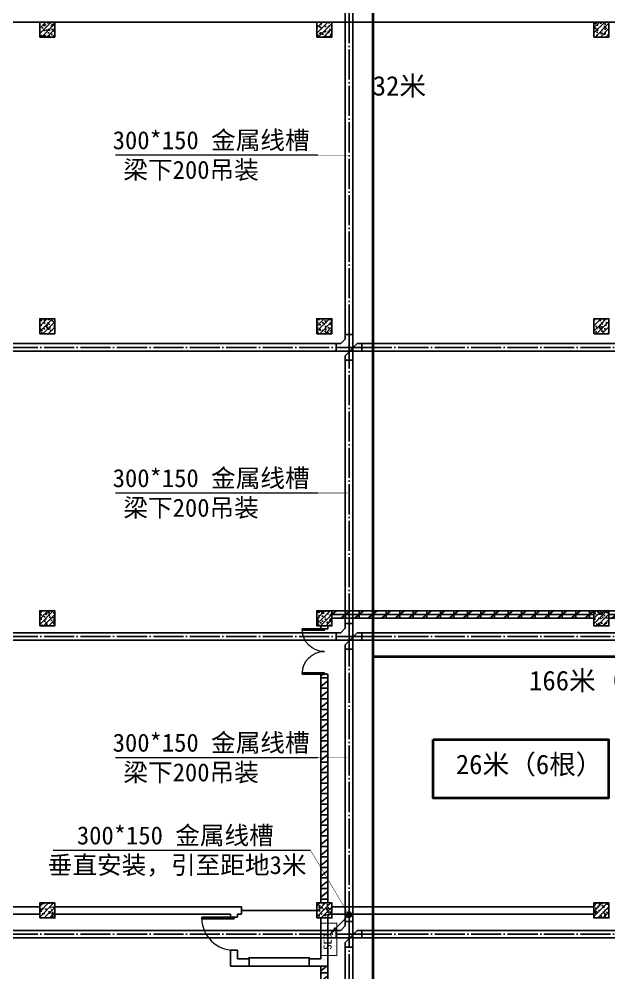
# Model space of a CAD drawing. Header units: millimetres. Extents: x -633009578 to 5705885, y -633235091 to 2571734.
# Drawn here: x 4156032 to 4175619, y 1892125 to 1923800 of the extents above; entities that cross this region are included whole.
import ezdxf

# ---------------------------------------------------------------- set-up
doc = ezdxf.new("R2010")
doc.units = ezdxf.units.MM
doc.header["$LTSCALE"] = 1000
doc.header["$MEASUREMENT"] = 0
for name, pattern in [('DASH', [0.35, 0.25, -0.1]), ('DASHED2', [0.375, 0.25, -0.125]), ('DOTE', [2.4200000000000004, 2, -0.2, 0.02, -0.2])]:
    doc.linetypes.add(name, pattern=pattern)
doc.layers.get('0').update_dxf_attribs({"color": 9})
for name, color, linetype in [('000000000000电气', 7, 'Continuous'), ('A-COLUM(柱)', 255, 'Continuous'), ('A-DOOR(门）', 4, 'Continuous'), ('A-FLOR(看线)', 8, 'Continuous'), ('A-HATH(填充)', 8, 'Continuous'), ('A-WALL(墙)', 255, 'Continuous'), ('电-弱电平面-箭头', 3, 'Continuous'), ('电-桥架', 4, 'Continuous'), ('设备-箱柜', 3, 'Continuous')]:
    doc.layers.add(name, color=color, linetype=linetype)
doc.styles.add('ELEC-DIM', font='simhei.ttf')
doc.styles.add('IDQSTYLE', font='simhei.ttf', dxfattribs={"width": 0.707, "bigfont": 'hztxt.shx'})
doc.styles.add('宋体', font='simhei.ttf')
pattern_1 = [(0, (1628470.737756166, 677977.5160347573), (0, 350), []), (37.875, (1628870.737756166, 677977.5160347573), (-169.61527734408, 218.0766567528281), []), (90, (1628870.737756166, 677977.5160347573), (-450, 2.755455298081545e-14), [])]

# ---------------------------------------------------------------- blocks, each defined once
blk = doc.blocks.new('*X3')
at = {"color": 0, "linetype": 'Continuous'}
for p, q in [((192.587376364835, 446.7215535232801), (193.8713933576327, 448.0055705160779)), ((192.6509968705344, 446.3609099602676), (194.2320369206452, 447.9419500103785)), ((192.6864539319484, 447.2448951591055), (193.3480517218074, 447.9064929489645)), ((192.7889704286661, 446.0746194496875), (194.5183274312254, 447.8039764522467)), ((192.9823694457329, 445.8437543980423), (194.7491924828706, 447.61057743518)), ((193.2275231399996, 445.664644023597), (194.9283028573159, 447.3654237409133)), ((193.5311577474, 445.5440145622856), (195.0489323186273, 447.0617891335129)), ((193.9202347052458, 445.5088274514194), (195.0841194294935, 446.6727121756671)), ((194.6075199946775, 445.7718486721392), (194.8210982087737, 445.9854268862354))]:
    blk.add_line(p, q, dxfattribs=at)
blk = doc.blocks.new('HC001442')
at = {"color": 0, "linetype": 'Continuous'}
blk.add_line((2.614797267597169e-12, -0.0577611932696982), (-3.1054929004722, -3.232738715066034), dxfattribs=at)
blk.add_lwpolyline([(-3.1054929004722, -3.232738715066034, 0.8, 0, 0), (-5.057392361375946, -5.119309791709952, 0, 0, 0)], format="xyseb", dxfattribs=at)
blk.add_circle((0, 0), 0.625, dxfattribs=at)
at = {"color": 0, "linetype": 'Continuous', "xscale": 0.5, "yscale": 0.5, "zscale": 0.5}
blk.add_blockref('*X3', (-96.91845018383279, -223.3780232566237), dxfattribs=at)
at = {"color": 0, "style": 'IDQSTYLE', "width": 0.7}
blk.add_attdef('PSFHATT', (2.62500001, -5.119309791709952), '', height=2.5, dxfattribs=at)
blk = doc.blocks.new('HC001524')
at = {"color": 0, "linetype": 'Continuous', "const_width": 0.3}
blk.add_lwpolyline([(5, 2.5), (-5, 2.5), (-5, -2.5), (5, -2.5)], close=True, dxfattribs=at)
at = {"color": 0, "style": 'IDQSTYLE', "width": 0.7}
for tag, p in [('AF', (-1.5, -1.25)), ('PSFHATT', (7, -2.5))]:
    blk.add_attdef(tag, p, '', height=2.5, dxfattribs=at)
blk = doc.blocks.new('$DorLib2D$00000213')
at = {"color": 0, "linetype": 'DASH', "const_width": 0.02}
blk.add_lwpolyline([(0.5, 3.552713678800501e-15), (-0.5, 3.552713678800501e-15)], dxfattribs=at)
blk = doc.blocks.new('$DorLib2D$00000002')
for p, q in [((-0.5, -5.684341886080802e-17), (-0.5000000000000007, 0.4875)), ((-0.4750000000000007, 0.4875), (-0.5000000000000007, 0.4875)), ((-0.475, -2.842170943040401e-17), (-0.4750000000000007, 0.4875)), ((0.475, -2.842170943040401e-17), (0.4750000000000007, 0.4875)), ((0.4750000000000007, 0.4875), (0.5000000000000007, 0.4875)), ((0.5, -5.684341886080802e-17), (0.5000000000000007, 0.4875)), ((-0.5, -5.684341886080802e-17), (-0.475, -2.842170943040401e-17)), ((0.5, -5.684341886080802e-17), (0.475, -2.842170943040401e-17))]:
    blk.add_line(p, q)
at = {"lineweight": 13}
for centre, start, end in [((-0.4875, -4.263256414560601e-17), 0, 88.53071641864632), ((0.4875, -4.263256414560601e-17), 91.4692835813537, 180)]:
    blk.add_arc(centre, 0.4875, start, end, dxfattribs=at)
blk = doc.blocks.new('$DorLib2D$00000001')
for p, q in [((0.45, 0.9750000000000001), (0.5000000000000002, 0.9750000000000001)), ((0.45, 0), (0.45, 0.9750000000000001)), ((0.5, 0), (0.5, 0.9750000000000001)), ((0.5, 0), (0.45, 0))]:
    blk.add_line(p, q)
at = {"lineweight": 13}
blk.add_arc((0.475, 0), 0.975, 91.4692835813538, 180, dxfattribs=at)
blk = doc.blocks.new('$DorLib2D$00000136')
at = {"color": 0, "linetype": 'DASH'}
blk.add_line((0.5074999999959537, 0.6666666666674388), (-0.507500000003974, 0.666666666667382), dxfattribs=at)
at = {"color": 0, "linetype": 'Continuous'}
blk.add_line((-0.5000000000040377, -0.4999999999982236), (0.4999999999959623, -0.4999999999981668), dxfattribs=at)
blk = doc.blocks.new('_FZH')
h = blk.add_hatch()
h.set_pattern_fill('钢筋混凝土', color=256, scale=0.1, style=0)
h.set_pattern_definition([(45, (0, 0), (-0.1767766952966369, 0.1767766952966369), []), (50, (0, 0), (0.7172601826007535, -0.06275213498259512), [0.07500000000000001, -0.8250000000000001]), (355, (0, 0), (-0.138751333613, 0.7521921337000119), [0.06, -0.66]), (100.4514, (0.05977168000000001, -0.00522934), (0.5785093817140216, 0.6894395420609536), [0.06374019, -0.701142112]), (46.1842, (0, 0.2), (1.067241048625645, -0.1655190143290181), [0.1125, -1.2375]), (96.6356, (0.088936745, 0.186206693), (0.9346627055487033, 0.9741178709004418), [0.095610288, -1.051713]), (351.1842, (0, 0.2), (0.9346619451336272, 0.9741186009253247), [0.09000000000000001, -0.9900000000000001]), (21, (0.1, 0.15), (0.5969070521184617, -0.4026188906653388), [0.07500000000000001, -0.8250000000000001]), (326, (0.1, 0.15), (0.2433153319215824, 0.7251500450468529), [0.06, -0.66]), (71.4514, (0.149742233, 0.116448394), (0.84022262858149, 0.3225304967099524), [0.06374019, -0.701142112]), (37.50000000000001, (0, 0), (0.01215985531729062, 0.3328938538313115), [0, -0.652, 0, -0.67, 0, -0.6625000000000001]), (7.499999999999999, (0, 0), (0.2630695374421486, 0.3944117118823603), [0, -0.382, 0, -0.637, 0, -0.2525]), (-32.5, (-0.223, 0), (0.533822436172409, -0.02255487173437976), [0, -0.25, 0, -0.78, 0, -1.035]), (-42.5, (-0.323, 0), (0.5831861693423862, 0.1001049823323177), [0, -0.325, 0, -0.518, 0, -0.735])])
h.paths.add_polyline_path([(-0.5, -0.5), (0.5, -0.5), (0.5, 0.5), (-0.5, 0.5)])
blk.add_lwpolyline([(-0.5, -0.5), (0.5, -0.5), (0.5, 0.5), (-0.5, 0.5)], close=True)

msp = doc.modelspace()

# ---------------------------------------------------------------- hatches: boundary and pattern name
at = {"layer": 'A-HATH(填充)'}
h = msp.add_hatch(dxfattribs=at)
h.set_pattern_fill('空心砖', color=256, scale=100, style=0)
h.set_pattern_definition(pattern_1)
h.paths.add_polyline_path([(4175119.256591875, 1903909.596922424), (4175119.256591875, 1904149.596922424), (4166419.256591875, 1904149.596922421), (4166419.256591875, 1903909.596922421)])
h = msp.add_hatch(dxfattribs=at)
h.set_pattern_fill('空心砖', color=256, scale=100, style=0)
h.set_pattern_definition(pattern_1)
h.paths.add_polyline_path([(4175619.256591875, 1904149.596922424), (4175619.256591875, 1903909.596922423), (4179469.256592124, 1903909.596922396), (4179469.256592124, 1904149.596922447)])
h = msp.add_hatch(dxfattribs=at)
h.set_pattern_fill('空心砖', color=256, scale=100, style=0)
h.set_pattern_definition(pattern_1)
h.paths.add_polyline_path([(4166289.256591902, 1903649.596922424), (4166049.256591899, 1903649.596922424), (4166049.256591899, 1903549.596922107), (4166289.256591903, 1903549.596922107)])
h = msp.add_hatch(dxfattribs=at)
h.set_pattern_fill('空心砖', color=256, scale=100, style=0)
h.set_pattern_definition(pattern_1)
h.paths.add_polyline_path([(4166049.2565919, 1894449.596922424), (4166289.2565919, 1894449.596922424), (4166289.256591903, 1902049.596922615), (4166049.256591899, 1902049.596922615)])
h = msp.add_hatch(dxfattribs=at)
h.set_pattern_fill('空心砖', color=256, scale=100, style=0)
h.set_pattern_definition(pattern_1)
h.paths.add_polyline_path([(4166049.256591875, 1892349.596922421), (4166049.256591842, 1886349.596922616), (4166289.256591842, 1886349.596922616), (4166289.256591875, 1892349.596922421)])

# ---------------------------------------------------------------- linework, layer by layer
at = {"layer": '000000000000电气', "color": 2, "lineweight": 35}
for p, q in [((4167775.762945001, 1934034.596922801), (4167775.762945001, 1914504.751502629)), ((4167775.762945001, 1914504.751502629), (4167775.762945001, 1877454.309003477)), ((4167775.762945001, 1902628.419042605), (4179517.773851529, 1902628.419042605))]:
    msp.add_line(p, q, dxfattribs=at)
msp.add_lwpolyline([(4169780.438130194, 1899881.290871873), (4175605.187382307, 1899881.290871873), (4175605.187382307, 1897924.886542919), (4169780.438130194, 1897924.886542919)], close=True, dxfattribs=at)
at = {"layer": 'A-FLOR(看线)'}
msp.add_lwpolyline([(4194269.256591875, 1923699.596922424), (4127969.256591875, 1923699.596923012)], dxfattribs=at)
at = {"layer": 'A-WALL(墙)'}
for p, q in [((4166419.256591126, 1904149.596922439), (4175119.256592103, 1904149.596922455)), ((4179469.256592124, 1904149.596922447), (4175619.256591126, 1904149.596922498)), ((4166419.256591126, 1903909.596922433), (4175119.256592103, 1903909.596922417)), ((4175619.256591126, 1903909.596922437), (4179469.256592124, 1903909.596922396)), ((4166049.256592455, 1903649.596922453), (4166049.256591899, 1903549.596922107)), ((4166049.256591899, 1903549.596922107), (4166289.256591903, 1903549.596922107)), ((4166289.256591903, 1903549.596922107), (4166289.25659233, 1903649.596922453)), ((4166289.256591903, 1902049.596922615), (4166049.256591899, 1902049.596922615)), ((4166049.256591899, 1902049.596922615), (4166049.256591889, 1894449.596922453)), ((4166289.256591897, 1894449.596922453), (4166289.256591903, 1902049.596922615)), ((4148019.256592103, 1894319.596922421), (4156719.256592103, 1894319.596922419)), ((4157219.256592103, 1894319.596922484), (4163169.256591875, 1894319.596922424)), ((4163419.256592124, 1894319.59692243), (4163169.256591875, 1894319.596922424)), ((4163419.256592124, 1894079.59692239), (4163419.256592124, 1894319.59692243)), ((4166419.256592103, 1894319.596922465), (4175119.256592103, 1894319.596922432)), ((4148019.256592103, 1894079.596922421), (4156719.256592103, 1894079.596922413)), ((4157219.256592103, 1894079.596922412), (4163049.256591884, 1894079.596922405)), ((4163049.256591884, 1894079.596922405), (4163049.256591836, 1893979.596922107)), ((4163049.256591836, 1893979.596922107), (4163289.25659194, 1893979.596922107)), ((4163289.256591884, 1894079.596922453), (4163419.256592124, 1894079.59692239)), ((4163289.25659194, 1893979.596922107), (4163289.256591884, 1894079.596922453)), ((4166049.256591758, 1893949.596922453), (4166049.256591821, 1892589.596922345)), ((4166289.256591871, 1893949.596922453), (4166289.256591821, 1892349.596922436)), ((4166419.256592103, 1894079.596922378), (4175119.256592103, 1894079.596922444)), ((4163289.25659194, 1892879.596922107), (4163049.256591836, 1892879.596922107)), ((4163049.256591836, 1892879.596922107), (4163049.256591884, 1892349.596922436)), ((4163289.256591884, 1892589.596922345), (4163289.25659194, 1892879.596922107)), ((4163669.256592124, 1892589.596922365), (4163289.256591884, 1892589.596922345)), ((4163669.256592124, 1892349.596922414), (4163669.256592124, 1892589.596922365)), ((4166049.256591821, 1892589.596922345), (4165669.256592124, 1892589.596922365)), ((4165669.256592124, 1892589.596922365), (4165669.256592124, 1892349.596922414)), ((4163049.256591884, 1892349.596922436), (4163669.256592124, 1892349.596922414)), ((4165669.256592124, 1892349.596922414), (4166289.256591821, 1892349.596922436)), ((4166049.256591875, 1892349.596922421), (4166049.256591842, 1886349.596922616)), ((4166289.256591875, 1892349.596922421), (4166049.256591875, 1892349.596922421)), ((4166289.256591842, 1886349.596922616), (4166289.256591875, 1892349.596922421))]:
    msp.add_line(p, q, dxfattribs=at)
at = {"layer": '电-桥架', "color": 5, "linetype": 'DOTE', "ltscale": 0.5}
for p, q in [((4166988.324099667, 1913321.144201459), (4166988.324079345, 1924391.139943802)), ((4166988.324100447, 1912896.144201459), (4166988.324099667, 1913321.144201459)), ((4099992.836891539, 1912896.144201459), (4166563.324100447, 1912896.144201459)), ((4166988.324100447, 1912896.144201459), (4166563.324100447, 1912896.144201459)), ((4166988.324100447, 1912896.144201459), (4166988.324101227, 1912471.144201459)), ((4166988.324100447, 1912896.144201459), (4167413.324100447, 1912896.144201459)), ((4167413.324100447, 1912896.144201459), (4194120.761965068, 1912896.144201459)), ((4166988.324117288, 1903722.694956744), (4166988.324101227, 1912471.144201459)), ((4166988.324118068, 1903297.694956744), (4166988.324117288, 1903722.694956744)), ((4099992.836908964, 1903297.694956744), (4166563.324118068, 1903297.694956744)), ((4166988.324118068, 1903297.694956744), (4166563.324118068, 1903297.694956744)), ((4166988.324118068, 1903297.694956744), (4166988.324118847, 1902872.694956744)), ((4166988.324118068, 1903297.694956744), (4167413.324118068, 1903297.694956744)), ((4167413.324118068, 1903297.694956744), (4193918.311252461, 1903297.694956744)), ((4166988.324135438, 1893835.256234681), (4166988.324118847, 1902872.694956744)), ((4166988.324136218, 1893410.256234681), (4166988.324135438, 1893835.256234681)), ((4099992.836926912, 1893410.256234681), (4166563.324136218, 1893410.256234681)), ((4166988.324136218, 1893410.256234681), (4166563.324136218, 1893410.256234681)), ((4166988.324136218, 1893410.256234681), (4166988.324136998, 1892985.256234681)), ((4166988.324136218, 1893410.256234681), (4167413.324136218, 1893410.256234681)), ((4167413.324136218, 1893410.256234681), (4193918.311252461, 1893410.256234681)), ((4166988.324150369, 1885701.747359456), (4166988.324136998, 1892985.256234681))]:
    msp.add_line(p, q, dxfattribs=at)
at = {"layer": '电-桥架', "color": 9, "linetype": 'DASHED2', "ltscale": 0.5}
for p, q in [((4167113.324099667, 1913321.144201688), (4166863.324099667, 1913321.144201228)), ((4167113.324117288, 1903722.694956974), (4166863.324117288, 1903722.694956514)), ((4167113.324135438, 1893835.25623491), (4166863.324135438, 1893835.25623445))]:
    msp.add_line(p, q, dxfattribs=at)
at = {"layer": '电-桥架', "ltscale": 0.5}
for points in [[(4166863.324099667, 1913321.144201228), (4166863.324079345, 1924391.139943572), (4167113.324079345, 1924391.139944032), (4167113.324099667, 1913321.144201689)], [(4166863.324117288, 1903722.694956514), (4166863.324101227, 1912471.144201228), (4167113.324101227, 1912471.144201688), (4167113.324117288, 1903722.694956974)], [(4166863.324135438, 1893835.25623445), (4166863.324118847, 1902872.694956514), (4167113.324118847, 1902872.694956974), (4167113.324135438, 1893835.256234911)], [(4166863.324150369, 1885701.747359226), (4166863.324136998, 1892985.25623445), (4167113.324136998, 1892985.25623491), (4167113.324150369, 1885701.747359686)]]:
    msp.add_lwpolyline(points, dxfattribs=at)
for points in [[(4166863.324101227, 1912471.144201228), (4166863.324100952, 1912621.144201228), (4167263.324100447, 1913021.144201458), (4167413.324100447, 1913021.144201458), (4167413.324100448, 1912771.144201458), (4167263.324100448, 1912771.144201458), (4166713.324100448, 1912771.144201458), (4166563.324100448, 1912771.144201458), (4166563.324100446, 1913021.144201458), (4166713.324100446, 1913021.144201458), (4166863.324099943, 1913171.144201228), (4166863.324099667, 1913321.144201228), (4167113.324099667, 1913321.144201689), (4167113.324099943, 1913171.144201689), (4167113.324100952, 1912621.144201688), (4167113.324101227, 1912471.144201688)], [(4166563.324100448, 1912771.144201459), (4099992.83689154, 1912771.144201459), (4099992.836891539, 1913021.144201459), (4166563.324100447, 1913021.144201459)], [(4194120.761965069, 1912771.144201459), (4167413.324100448, 1912771.144201459), (4167413.324100447, 1913021.144201459), (4194120.761965068, 1913021.144201459)], [(4166863.324118847, 1902872.694956513), (4166863.324118572, 1903022.694956513), (4167263.324118067, 1903422.694956744), (4167413.324118067, 1903422.694956744), (4167413.324118068, 1903172.694956744), (4167263.324118068, 1903172.694956744), (4166713.324118068, 1903172.694956744), (4166563.324118068, 1903172.694956744), (4166563.324118067, 1903422.694956744), (4166713.324118067, 1903422.694956744), (4166863.324117563, 1903572.694956514), (4166863.324117288, 1903722.694956514), (4167113.324117288, 1903722.694956974), (4167113.324117563, 1903572.694956974), (4167113.324118572, 1903022.694956974), (4167113.324118847, 1902872.694956974)], [(4166563.324118068, 1903172.694956744), (4099992.836908964, 1903172.694956744), (4099992.836908964, 1903422.694956744), (4166563.324118068, 1903422.694956744)], [(4193918.311252462, 1903172.694956744), (4167413.324118068, 1903172.694956744), (4167413.324118068, 1903422.694956744), (4193918.311252461, 1903422.694956744)], [(4166563.324136219, 1893285.256234681), (4099992.836926913, 1893285.256234681), (4099992.836926912, 1893535.256234681), (4166563.324136218, 1893535.256234681)], [(4166863.324136998, 1892985.25623445), (4166863.324136723, 1893135.25623445), (4167263.324136218, 1893535.25623468), (4167413.324136218, 1893535.25623468), (4167413.324136219, 1893285.25623468), (4167263.324136219, 1893285.25623468), (4166713.324136219, 1893285.25623468), (4166563.324136219, 1893285.25623468), (4166563.324136217, 1893535.25623468), (4166713.324136217, 1893535.25623468), (4166863.324135713, 1893685.25623445), (4166863.324135438, 1893835.25623445), (4167113.324135438, 1893835.256234911), (4167113.324135713, 1893685.256234911), (4167113.324136723, 1893135.25623491), (4167113.324136998, 1892985.25623491)], [(4193918.311252462, 1893285.256234681), (4167413.324136219, 1893285.256234681), (4167413.324136218, 1893535.256234681), (4193918.311252461, 1893535.256234681)]]:
    msp.add_lwpolyline(points, close=True, dxfattribs=at)
at = {"layer": '设备-箱柜', "color": 6}
for points in [[(4166927.256745338, 1919283.318761348, 15, 15, 0), (4165953.502530118, 1919283.318761348, 15, 15, 0), (4165953.502530118, 1919283.318761348, 45, 45, 0), (4159228.572839694, 1919283.318761348, 45, 45, 0)], [(4166927.256745338, 1908062.235484543, 15, 15, 0), (4165953.502530118, 1908062.235484543, 15, 15, 0), (4165953.502530118, 1908062.235484543, 45, 45, 0), (4159228.572839694, 1908062.235484543, 45, 45, 0)], [(4166927.256745338, 1899276.192604773, 15, 15, 0), (4165953.502530118, 1899276.192604773, 15, 15, 0), (4165953.502530118, 1899276.192604773, 45, 45, 0), (4159228.572839694, 1899276.192604773, 45, 45, 0)], [(4166988.324135038, 1894053.446255891, 15, 15, 0), (4165710.672212271, 1896197.657296309, 15, 15, 0), (4165710.672212271, 1896197.657296309, 45, 45, 0), (4157155.48206785, 1896197.657296309, 45, 45, 0)]]:
    msp.add_lwpolyline(points, format="xyseb", dxfattribs=at)

# ---------------------------------------------------------------- block references
at = {"layer": 'A-COLUM(柱)', "xscale": 500, "yscale": 500, "zscale": 500}
for p in [(4156969.256591875, 1923449.596922424), (4166169.256591875, 1923449.596922424), (4175369.256591875, 1923449.596922424), (4156969.256591875, 1913599.596922424), (4166169.256591875, 1913599.596922424), (4175369.256591875, 1913599.596922424), (4156969.256591875, 1903899.596922424), (4166169.256591875, 1903899.596922424), (4175369.256591875, 1903899.596922424), (4156969.256591875, 1894199.596922424), (4166169.256591875, 1894199.596922424), (4175369.256591875, 1894199.596922424)]:
    msp.add_blockref('_FZH', p, dxfattribs=at)
at = {"layer": 'A-DOOR(门）', "xscale": -1500, "yscale": 1500, "zscale": 1500, "rotation": 89.99999999999999}
msp.add_blockref('$DorLib2D$00000002', (4166169.256591875, 1902799.596922424), dxfattribs=at)
at = {"layer": 'A-DOOR(门）', "extrusion": (0, 0, -1)}
for name, p, xscale, yscale, zscale, rotation in [('$DorLib2D$00000213', (-4164669.256592121, 1894199.596922424), -2500, 2500, 2500, 180), ('$DorLib2D$00000001', (-4163169.256591875, 1893429.59692229), -1100, 1100, 1100, 270)]:
    msp.add_blockref(name, p, dxfattribs=dict(at, xscale=xscale, yscale=yscale, zscale=zscale, rotation=rotation))
at = {"layer": 'A-DOOR(门）', "extrusion": (0, 0, -1), "xscale": 2000, "yscale": 240, "zscale": 2000}
msp.add_blockref('$DorLib2D$00000136', (-4164669.256592113, 1892469.596922421), dxfattribs=at)
at = {"layer": '电-弱电平面-箭头', "color": 4, "xscale": 140, "yscale": 140, "zscale": 140}
msp.add_blockref('HC001442', (4166990.559370065, 1894059.724774448), dxfattribs=at)
at = {"layer": '设备-箱柜'}
ref = msp.add_blockref('HC001524', (4166312.60425964, 1893244.111656984), dxfattribs=dict(at, xscale=-107.52, yscale=107.52, zscale=107.52, rotation=269.9999999999998))
ref.add_attrib('AF', 'SEB', (4166410.117318213, 1892887.299508937), dxfattribs={"layer": '0', "color": 0, "height": 268.8, "rotation": 90, "style": 'ELEC-DIM'})

# ---------------------------------------------------------------- texts
at = {"layer": '000000000000电气', "color": 0, "lineweight": 35, "style": '宋体'}
msp.add_text('32米', height=650, dxfattribs=at).set_placement((4167775.762945001, 1921259.541579463))
at = {"layer": '000000000000电气', "color": 2, "lineweight": 35, "style": '宋体'}
for s, p in [('166米（2根）', (4172967.956972444, 1901508.115381531)), ('26米（6根）', (4170536.321620926, 1898725.2337684))]:
    msp.add_text(s, height=650, dxfattribs=at).set_placement(p)
at = {"layer": '设备-箱柜', "color": 6, "style": 'ELEC-DIM'}
for s, p in [('300*150 金属线槽', (4159140.670586322, 1919478.022666236)), ('梁下200吊装', (4159495.28531399, 1918493.694479616)), ('300*150 金属线槽', (4159140.670586322, 1908256.939389431)), ('梁下200吊装', (4159495.28531399, 1907272.611202811)), ('300*150 金属线槽', (4159140.670586322, 1899470.89650966)), ('梁下200吊装', (4159495.28531399, 1898486.56832304)), ('300*150 金属线槽', (4157951.577989626, 1896392.361201196)), ('垂直安装，引至距地3米', (4156984.345380135, 1895408.033014576))]:
    msp.add_text(s, height=600, dxfattribs=at).set_placement(p)

doc.saveas('drawing.dxf')
